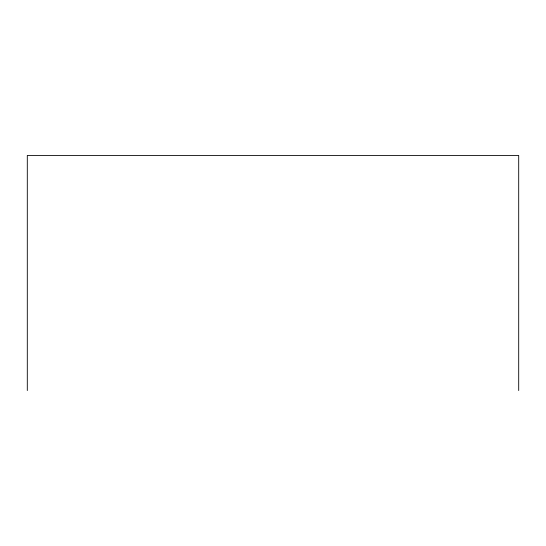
<?xml version="1.0" encoding="UTF-8"?>
<svg xmlns="http://www.w3.org/2000/svg" width="546" height="546" viewBox="0 0 546 546"><rect width="100%" height="100%" fill="white"/><g stroke="black" fill="none" stroke-linecap="round" stroke-linejoin="round"><path stroke-width="0.82" d="M518.7 390.547L518.7 155.453L27.3 155.453L27.3 390.547"/></g></svg>
